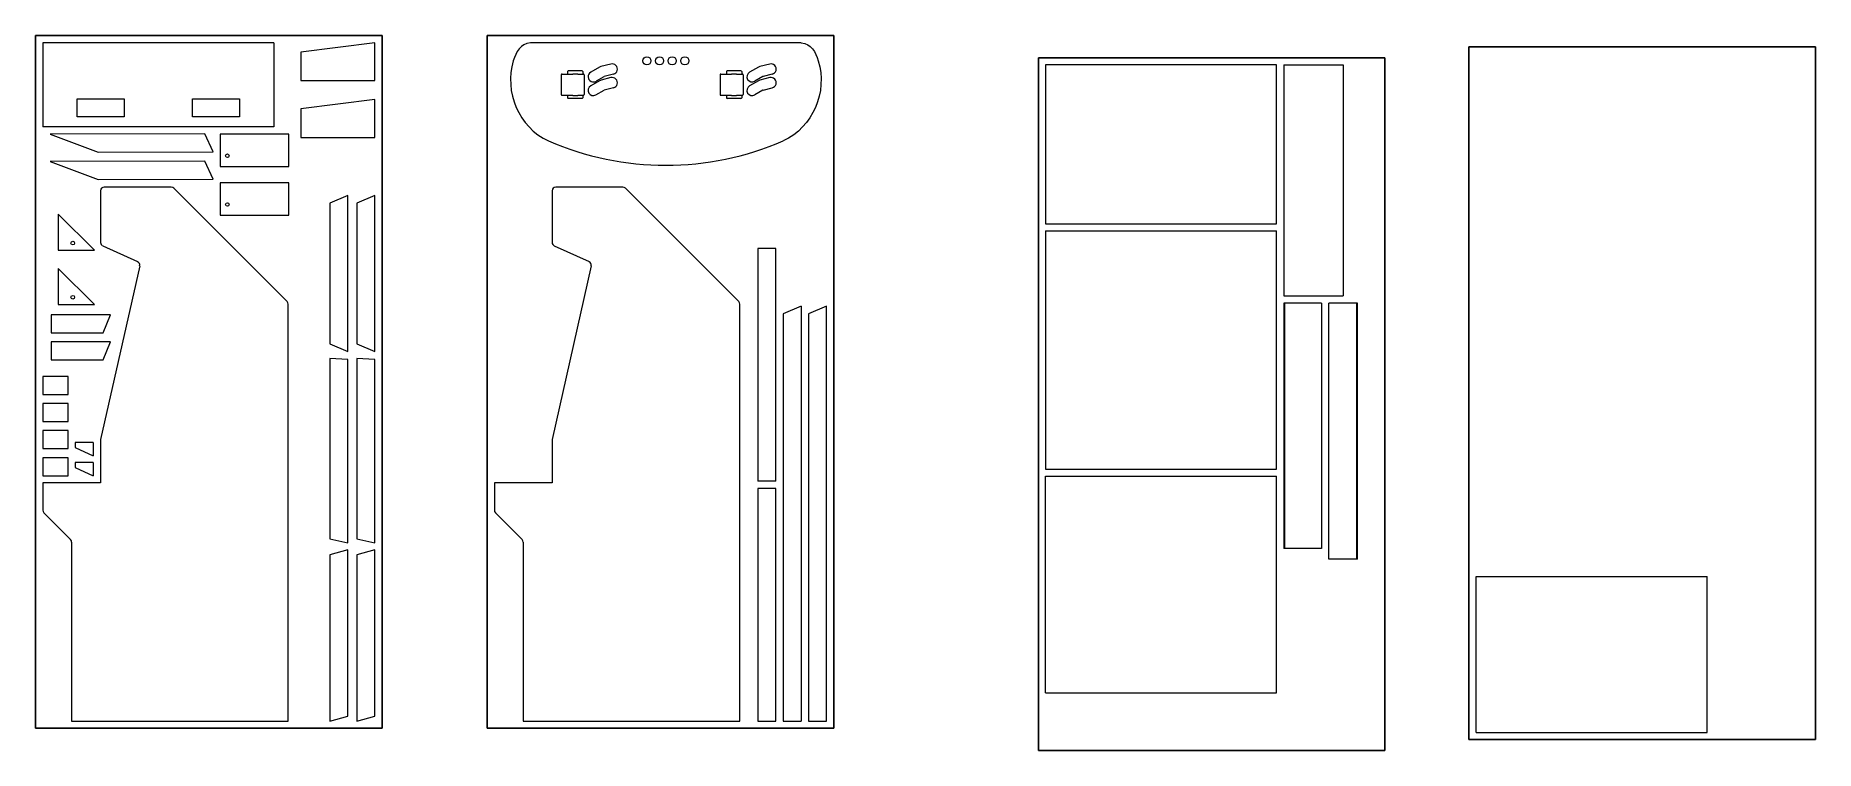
# Model space of a CAD drawing. Header units: inches. Extents: x -23 to 224, y -54 to 45.
import ezdxf

# ---------------------------------------------------------------- set-up
doc = ezdxf.new("R2010")
doc.units = ezdxf.units.IN
doc.header["$MEASUREMENT"] = 0

# ---------------------------------------------------------------- blocks, each defined once
blk = doc.blocks.new('*U9')
at = {"color": 7, "linetype": 'Continuous', "lineweight": 15}
for p, q in [((1.75, 1.25), (-1.75, 1.25)), ((-1.75, 1.25), (-1.75, -1.25)), ((1.75, -1.25), (1.75, 1.25)), ((-1.75, -1.25), (1.75, -1.25))]:
    blk.add_line(p, q, dxfattribs=at)
blk = doc.blocks.new('*U10')
at = {"color": 0, "linetype": 'ByBlock', "lineweight": -2, "transparency": 16777216}
for p in [(0, 11.25), (0, 7.5), (0, 3.75), (0, 0)]:
    blk.add_blockref('*U9', p, dxfattribs=at)
blk = doc.blocks.new('*U11')
at = {"color": 7, "linetype": 'Continuous', "lineweight": 15}
for p, q in [((-2.5, 2.5), (-2.5, -2.5)), ((2.5, -2.5), (-2.5, 2.5)), ((-2.5, -2.5), (2.5, -2.5))]:
    blk.add_line(p, q, dxfattribs=at)
blk.add_circle((-0.5, -1.5), 0.25, dxfattribs=at)
blk = doc.blocks.new('*U12')
at = {"color": 0, "linetype": 'ByBlock', "lineweight": -2, "transparency": 16777216}
for p in [(0, 7.5), (0, 0)]:
    blk.add_blockref('*U11', p, dxfattribs=at)
blk = doc.blocks.new('*U13')
at = {"color": 7, "linetype": 'Continuous', "lineweight": 15}
for p, q in [((-1.25, 0.92), (-1.25, 0.22)), ((1.25, 0.92), (-1.25, 0.92)), ((-1.25, 0.22), (1.25, -0.92)), ((1.25, 0.92), (1.25, -0.92))]:
    blk.add_line(p, q, dxfattribs=at)
blk = doc.blocks.new('*U14')
at = {"color": 0, "linetype": 'ByBlock', "lineweight": -2, "transparency": 16777216}
for p in [(0, 2.75), (0, 0)]:
    blk.add_blockref('*U13', p, dxfattribs=at)
blk = doc.blocks.new('*U17')
at = {"color": 7, "linetype": 'Continuous', "lineweight": 15}
for p, q in [((1.25, 12.65), (-1.25, 12.76)), ((-1.25, 12.76), (-1.25, -12.24)), ((1.25, -12.76), (1.25, 12.65)), ((-1.25, -12.24), (1.25, -12.76))]:
    blk.add_line(p, q, dxfattribs=at)
blk = doc.blocks.new('*U18')
at = {"color": 0, "linetype": 'ByBlock', "lineweight": -2, "transparency": 16777216}
for p in [(0, 0), (3.76, 0)]:
    blk.add_blockref('*U17', p, dxfattribs=at)
blk = doc.blocks.new('*U21')
at = {"color": 7, "linetype": 'Continuous', "lineweight": 15}
for p, q in [((1.25, 11.86), (-1.25, 11.19)), ((-1.25, 11.19), (-1.25, -11.86)), ((1.25, -11.19), (1.25, 11.86)), ((-1.25, -11.86), (1.25, -11.19))]:
    blk.add_line(p, q, dxfattribs=at)
blk = doc.blocks.new('*U22')
at = {"color": 0, "linetype": 'ByBlock', "lineweight": -2, "transparency": 16777216}
for p in [(0, 0), (3.76, 0)]:
    blk.add_blockref('*U21', p, dxfattribs=at)
blk = doc.blocks.new('*U23')
at = {"color": 7, "linetype": 'Continuous', "lineweight": 15}
for p, q in [((-4.12, 1.25), (-4.12, -1.25)), ((4.12, 1.25), (-4.12, 1.25)), ((3.08, -1.25), (4.12, 1.25)), ((-4.12, -1.25), (3.08, -1.25))]:
    blk.add_line(p, q, dxfattribs=at)
blk = doc.blocks.new('*U24')
at = {"color": 0, "linetype": 'ByBlock', "lineweight": -2, "transparency": 16777216}
for p in [(0, 3.75), (0, 0)]:
    blk.add_blockref('*U23', p, dxfattribs=at)
blk = doc.blocks.new('*U26')
at = {"color": 7, "linetype": 'Continuous', "lineweight": 15}
for p, q in [((10.15, 1.26), (-11.29, 1.23)), ((-11.29, 1.23), (-4.62, -1.26)), ((11.29, -1.24), (10.15, 1.26)), ((-4.62, -1.26), (11.29, -1.24))]:
    blk.add_line(p, q, dxfattribs=at)
blk = doc.blocks.new('*U27')
at = {"color": 0, "linetype": 'ByBlock', "lineweight": -2, "transparency": 16777216}
for p in [(0, 3.78), (0, 0)]:
    blk.add_blockref('*U26', p, dxfattribs=at)
blk = doc.blocks.new('*U29')
at = {"color": 7, "linetype": 'Continuous', "lineweight": 15}
for p, q in [((1.25, 10.8), (-1.25, 9.76)), ((1.25, -10.8), (1.25, 10.8)), ((-1.25, 9.76), (-1.25, -9.76)), ((-1.25, -9.76), (1.25, -10.8))]:
    blk.add_line(p, q, dxfattribs=at)
blk = doc.blocks.new('*U30')
at = {"color": 0, "linetype": 'ByBlock', "lineweight": -2, "transparency": 16777216}
for p in [(0, 0), (3.75, 0)]:
    blk.add_blockref('*U29', p, dxfattribs=at)
blk = doc.blocks.new('*U31')
at = {"color": 7, "linetype": 'Continuous', "lineweight": 15}
for p, q in [((5.12, 2.62), (-5.12, 1.34)), ((5.12, -2.62), (5.12, 2.62)), ((-5.12, 1.34), (-5.12, -2.62)), ((-5.12, -2.62), (5.12, -2.62))]:
    blk.add_line(p, q, dxfattribs=at)
blk = doc.blocks.new('*U32')
at = {"color": 0, "linetype": 'ByBlock', "lineweight": -2, "transparency": 16777216}
for p in [(0, 7.87), (0, 0)]:
    blk.add_blockref('*U31', p, dxfattribs=at)
blk = doc.blocks.new('*U33')
at = {"color": 7, "linetype": 'Continuous', "lineweight": 15}
for p, q in [((4.75, 2.25), (-4.75, 2.25)), ((-4.75, 2.25), (-4.75, -2.25)), ((4.75, -2.25), (4.75, 2.25)), ((-4.75, -2.25), (4.75, -2.25))]:
    blk.add_line(p, q, dxfattribs=at)
blk.add_circle((-3.75, -0.75), 0.25, dxfattribs=at)
blk = doc.blocks.new('*U34')
at = {"color": 0, "linetype": 'ByBlock', "lineweight": -2, "transparency": 16777216}
for p in [(0, 6.75), (0, 0)]:
    blk.add_blockref('*U33', p, dxfattribs=at)

msp = doc.modelspace()

# ---------------------------------------------------------------- linework, layer by layer
for p, q in [((-22.74, 45.4), (25.26, 45.4)), ((-22.74, -50.6), (-22.74, 45.4)), ((-22.74, -50.6), (-22.74, 45.4)), ((25.26, 45.4), (25.26, -50.6)), ((39.81, 45.4), (87.81, 45.4)), ((39.81, -50.6), (39.81, 45.4)), ((87.81, 45.4), (87.81, -50.6)), ((116.16, 42.33), (164.16, 42.33)), ((116.16, -53.67), (116.16, 42.33)), ((164.16, 42.33), (164.16, -53.67)), ((175.79, 43.83), (175.79, -52.17)), ((223.79, 43.83), (175.79, 43.83)), ((223.79, -52.17), (223.79, 43.83)), ((25.26, -50.6), (-22.74, -50.6)), ((87.81, -50.6), (39.81, -50.6)), ((164.16, -53.67), (116.16, -53.67)), ((175.79, -52.17), (223.79, -52.17))]:
    msp.add_line(p, q)
at = {"color": 7, "linetype": 'Continuous', "lineweight": 15}
for p, q in [((10.26, 44.4), (-21.74, 44.4)), ((-21.74, 44.4), (-21.74, 32.74)), ((10.26, 44.4), (10.26, 32.74)), ((83.31, 44.4), (45.81, 44.4)), ((50.08, 39.96), (50.08, 37.22)), ((50.18, 40.06), (51.67, 40.06)), ((50.95, 40.4), (50.95, 40.06)), ((52.97, 40.5), (51.05, 40.5)), ((51.67, 40.09), (52.35, 40.09)), ((51.67, 40.09), (51.67, 40.06)), ((52.35, 40.09), (52.35, 40.06)), ((52.35, 40.06), (53.15, 40.06)), ((53.07, 40.4), (53.07, 40.06)), ((53.25, 39.96), (53.25, 37.22)), ((55.39, 41.03), (54.16, 40.32)), ((54.94, 39.11), (56.01, 39.72)), ((56.95, 41.46), (55.57, 41.1)), ((56.95, 39.57), (55.59, 39.22)), ((57.31, 40.06), (56.04, 39.73)), ((72.08, 39.96), (72.08, 37.22)), ((72.18, 40.06), (73.67, 40.06)), ((72.95, 40.4), (72.95, 40.06)), ((74.97, 40.5), (73.05, 40.5)), ((73.67, 40.09), (74.35, 40.09)), ((73.67, 40.09), (73.67, 40.06)), ((74.35, 40.09), (74.35, 40.06)), ((74.35, 40.06), (75.15, 40.06)), ((75.07, 40.4), (75.07, 40.06)), ((75.25, 39.96), (75.25, 37.22)), ((77.39, 41.03), (76.16, 40.32)), ((78.01, 39.72), (76.88, 39.07)), ((78.95, 41.46), (77.57, 41.1)), ((78.95, 39.57), (77.57, 39.21)), ((79.31, 40.06), (78.04, 39.73)), ((149.16, 41.33), (117.16, 41.33)), ((117.16, 41.33), (117.16, 19.33)), ((149.16, 19.33), (149.16, 41.33)), ((150.16, 41.33), (158.39, 41.33)), ((150.16, 41.33), (150.16, 9.33)), ((158.39, 41.33), (158.39, 9.33)), ((50.18, 37.12), (51.67, 37.12)), ((50.95, 37.12), (50.95, 36.78)), ((51.67, 37.12), (51.67, 37.09)), ((51.67, 37.09), (52.35, 37.09)), ((52.35, 37.12), (53.15, 37.12)), ((52.35, 37.12), (52.35, 37.09)), ((53.07, 37.12), (53.07, 36.78)), ((55.39, 39.14), (54.16, 38.43)), ((54.88, 37.18), (56.01, 37.83)), ((57.31, 38.17), (56.04, 37.84)), ((72.18, 37.12), (73.67, 37.12)), ((72.95, 37.12), (72.95, 36.78)), ((73.67, 37.12), (73.67, 37.09)), ((73.67, 37.09), (74.35, 37.09)), ((74.35, 37.12), (75.15, 37.12)), ((74.35, 37.12), (74.35, 37.09)), ((75.07, 37.12), (75.07, 36.78)), ((77.39, 39.14), (76.16, 38.43)), ((78.01, 37.83), (76.88, 37.18)), ((78.04, 37.84), (79.31, 38.17)), ((-16.99, 36.64), (-10.49, 36.64)), ((-16.99, 34.14), (-16.99, 36.64)), ((-10.49, 36.64), (-10.49, 34.14)), ((-0.99, 36.64), (5.51, 36.64)), ((-0.99, 34.14), (-0.99, 36.64)), ((5.51, 36.64), (5.51, 34.14)), ((52.97, 36.68), (51.05, 36.68)), ((74.97, 36.68), (73.05, 36.68)), ((10.26, 32.74), (-21.74, 32.74)), ((-10.49, 34.14), (-16.99, 34.14)), ((5.51, 34.14), (-0.99, 34.14)), ((-13.74, 23.9), (-13.74, 16.72)), ((-3.94, 24.4), (-13.24, 24.4)), ((12.12, 8.54), (-3.59, 24.25)), ((48.81, 23.9), (48.81, 16.72)), ((58.6, 24.4), (49.31, 24.4)), ((74.66, 8.55), (58.96, 24.25)), ((117.16, 19.33), (149.16, 19.33)), ((117.16, 18.33), (117.16, -14.67)), ((117.16, 18.33), (149.16, 18.33)), ((149.16, -14.67), (149.16, 18.33)), ((-13.44, 16.26), (-8.61, 14.07)), ((49.1, 16.27), (53.94, 14.07)), ((77.31, 15.9), (77.31, -16.35)), ((79.81, 15.9), (77.31, 15.9)), ((79.81, -16.35), (79.81, 15.9)), ((-8.32, 13.5), (-13.74, -10.6)), ((54.22, 13.5), (48.81, -10.6)), ((12.26, -49.6), (12.26, 8.19)), ((74.81, -49.6), (74.81, 8.19)), ((83.31, 7.88), (80.81, 6.85)), ((83.31, 7.88), (83.31, -49.6)), ((86.81, 7.88), (84.31, 6.85)), ((86.81, -49.6), (86.81, 7.88)), ((150.16, 9.33), (158.39, 9.33)), ((155.4, 8.33), (150.16, 8.33)), ((150.16, 8.33), (150.16, -25.67)), ((150.25, 8.33), (150.25, -25.67)), ((155.4, 8.33), (155.4, -25.67)), ((156.4, -27.17), (156.4, 8.33)), ((160.36, 8.33), (156.4, 8.33)), ((160.27, -27.17), (160.27, 8.33)), ((160.36, -27.17), (160.36, 8.33)), ((80.81, 6.85), (80.81, -49.6)), ((84.31, 6.85), (84.31, -49.6)), ((-13.74, -10.6), (-13.74, -16.6)), ((48.81, -10.6), (48.81, -16.6)), ((117.16, -14.67), (149.16, -14.67)), ((-21.74, -16.6), (-21.74, -20.39)), ((-13.74, -16.6), (-21.74, -16.6)), ((40.81, -16.6), (40.81, -20.39)), ((48.81, -16.6), (40.81, -16.6)), ((79.81, -16.35), (77.31, -16.35)), ((117.16, -45.67), (117.16, -15.67)), ((117.16, -15.67), (149.16, -15.67)), ((117.16, -15.67), (149.16, -15.67)), ((149.16, -45.67), (149.16, -15.67)), ((77.31, -17.35), (77.31, -49.6)), ((79.81, -17.35), (77.31, -17.35)), ((79.81, -49.6), (79.81, -17.35)), ((-21.59, -20.75), (-17.88, -24.46)), ((40.96, -20.75), (44.66, -24.45)), ((-17.74, -24.81), (-17.74, -49.6)), ((44.81, -24.81), (44.81, -49.6)), ((155.4, -25.67), (150.16, -25.67)), ((160.36, -27.17), (156.4, -27.17)), ((176.79, -29.58), (208.79, -29.58)), ((176.79, -51.17), (176.79, -29.58)), ((208.79, -51.17), (208.79, -29.58)), ((117.16, -45.67), (149.16, -45.67)), ((-17.74, -49.6), (12.26, -49.6)), ((44.81, -49.6), (74.81, -49.6)), ((77.31, -49.6), (79.81, -49.6)), ((80.81, -49.6), (83.31, -49.6)), ((84.31, -49.6), (86.81, -49.6)), ((176.79, -51.17), (208.79, -51.17))]:
    msp.add_line(p, q, dxfattribs=at)
for centre, radius in [((61.94, 41.9), 0.562), ((63.69, 41.9), 0.563), ((65.44, 41.9), 0.562), ((67.19, 41.9), 0.562)]:
    msp.add_circle(centre, radius, dxfattribs=at)
for centre, radius, start, end in [((50.18, 39.96), 0.1, 90, 180), ((51.05, 40.4), 0.1, 90, 180), ((52.97, 40.4), 0.1, 360, 90), ((53.15, 39.96), 0.1, 0, 90), ((54.52, 39.69), 0.722, 119.942, 305.544), ((55.75, 40.4), 0.722, 104.4208, 119.942), ((56.06, 39.63), 0.1, 104.4208, 119.7954), ((57.13, 40.76), 0.722, 284.4208, 104.4208), ((57.13, 38.87), 0.722, 284.4208, 104.44), ((72.18, 39.96), 0.1, 90, 180), ((73.05, 40.4), 0.1, 90, 180), ((74.97, 40.4), 0.1, 360, 90), ((75.15, 39.96), 0.1, 360, 90), ((76.52, 39.69), 0.722, 119.9419, 299.9418), ((77.75, 40.4), 0.722, 104.4208, 119.9419), ((78.06, 39.63), 0.1, 104.4208, 119.9418), ((79.13, 40.76), 0.722, 284.4208, 104.4208), ((79.13, 38.87), 0.722, 284.4208, 104.4208), ((50.18, 37.22), 0.1, 180, 270), ((53.15, 37.22), 0.1, 270, 0), ((54.52, 37.8), 0.722, 119.9419, 299.9419), ((55.75, 38.51), 0.722, 102.3613, 119.9419), ((56.06, 37.74), 0.1, 104.4208, 119.9419), ((72.18, 37.22), 0.1, 180, 270), ((75.15, 37.22), 0.1, 270, 0), ((76.52, 37.8), 0.722, 119.9419, 299.9419), ((77.75, 38.51), 0.722, 104.4208, 119.9419), ((78.06, 37.74), 0.1, 104.4208, 119.9419), ((51.05, 36.78), 0.1, 180, 270), ((52.97, 36.78), 0.1, 270, 0), ((73.05, 36.78), 0.1, 180, 270), ((74.97, 36.78), 0.1, 270, 0), ((64.56, 68.02), 40.6, 246.3956, 293.6044), ((-13.24, 23.9), 0.5, 90, 180), ((-3.94, 23.9), 0.5, 45, 90), ((49.31, 23.9), 0.5, 90, 180), ((58.6, 23.9), 0.5, 45, 90), ((-13.24, 16.72), 0.5, 180, 245.556), ((49.31, 16.72), 0.5, 180, 245.556), ((-8.81, 13.61), 0.5, 347.3474, 65.556), ((53.73, 13.61), 0.5, 347.3474, 65.556), ((11.76, 8.19), 0.5, 0, 45), ((74.31, 8.19), 0.5, 0, 45), ((-21.24, -20.39), 0.5, 180, 225), ((41.31, -20.39), 0.5, 180, 225), ((-18.24, -24.81), 0.5, 360, 45), ((44.31, -24.81), 0.5, 360, 45)]:
    msp.add_arc(centre, radius, start, end, dxfattribs=at)
for points in [[(45.81, 44.4), (44.43, 44.27), (41.57, 38.99), (44.17, 32.7), (48.3, 30.81)], [(83.31, 44.4), (84.69, 44.27), (87.55, 38.99), (84.96, 32.7), (80.82, 30.81)]]:
    msp.add_open_spline(points, degree=3, knots=[0, 0, 0, 0, 0.219674, 1, 1, 1, 1], dxfattribs=at)

# ---------------------------------------------------------------- block references
for name, p in [('*U32', (19.14, 33.91)), ('*U27', (-9.45, 26.73)), ('*U34', (7.58, 22.74)), ('*U30', (19.26, 12.43)), ('*U12', (-17.09, 10.64)), ('*U24', (-16.47, 1.7)), ('*U18', (19.25, -12.12)), ('*U10', (-19.99, -14.35)), ('*U14', (-15.99, -14.68)), ('*U22', (19.25, -37.74))]:
    msp.add_blockref(name, p)

doc.saveas('drawing.dxf')
